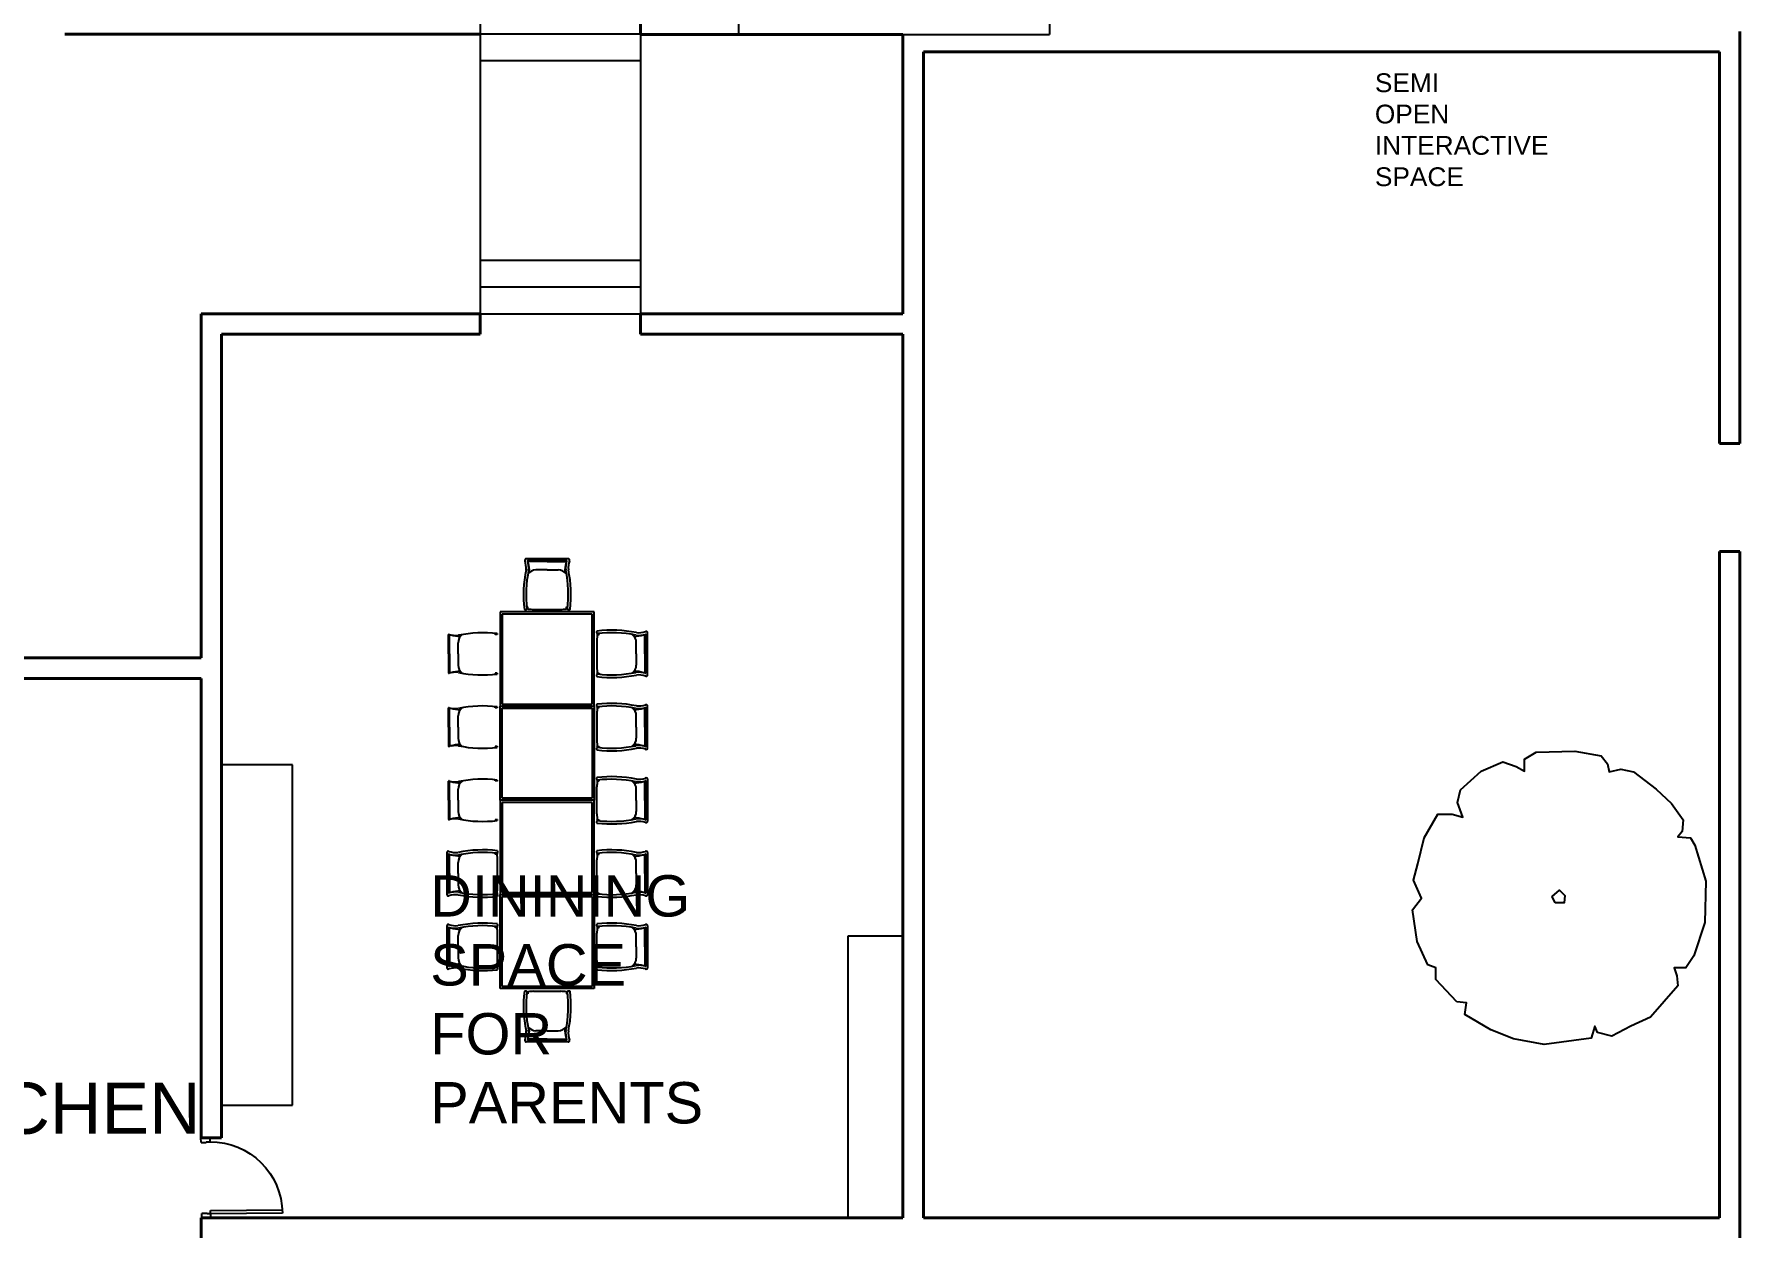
# Model space of a CAD drawing. Header units: metres. Extents: x 9 to 942, y 34 to 176.
# Drawn here: x 238.13 to 257.35, y 64.77 to 78.22 of the extents above; entities that cross this region are included whole.
import ezdxf

# ---------------------------------------------------------------- set-up
doc = ezdxf.new("R2010")
doc.units = ezdxf.units.M
doc.header["$LTSCALE"] = 0.01
doc.header["$MEASUREMENT"] = 0
for name, color, linetype in [('door space', 1, 'Continuous'), ('ELEVATION', 4, 'Continuous'), ('FURNITURE', 130, 'Continuous'), ('INBUILD', 81, 'Continuous'), ('STAIR', 231, 'Continuous'), ('TEXT', 141, 'Continuous'), ('WINDOW', 10, 'Continuous')]:
    doc.layers.add(name, color=color, linetype=linetype)
doc.layers.add('WALL', color=2, linetype='Continuous', lineweight=40)
doc.styles.get("Standard").update_dxf_attribs({"font": 'arial.ttf'})

# ---------------------------------------------------------------- blocks, each defined once
blk = doc.blocks.new('Simple tree 13_cad-block.com')
at = {"color": 0}
for points in [[(-1468, -1499), (-1766, -1175), (-1766, -1008), (-1883, -968), (-2037, -632), (-2103, -179), (-1973, -11), (-2089, 248), (-2025, 481), (-1935, 856), (-1740, 1192), (-1534, 1192), (-1378, 1153), (-1456, 1360), (-1416, 1541), (-1119, 1813), (-809, 1943), (-615, 1878), (-498, 1813), (-498, 1981), (-330, 2085), (227, 2098), (602, 2033), (692, 1917), (718, 1800), (886, 1839), (1068, 1800), (1391, 1555), (1611, 1348), (1779, 1115), (1766, 946), (1701, 868), (1883, 856), (1948, 752), (2102, 235), (2090, -361), (1934, -839), (1818, -1008), (1649, -1008), (1689, -1124), (1701, -1266), (1313, -1719), (1028, -1848), (757, -1991), (550, -1939), (511, -1848), (459, -2017), (-214, -2107), (-653, -2029), (-977, -1900), (-1352, -1681), (-1326, -1512)], [(-58, -76), (-97, 15), (6, 105), (84, 28), (71, -76)]]:
    blk.add_lwpolyline(points, close=True, dxfattribs=at)

msp = doc.modelspace()

# ---------------------------------------------------------------- linework, layer by layer
for p, q in [((257.353, 73.61), (257.353, 78.023)), ((257.123, 72.392), (257.123, 72.392)), ((257.123, 72.392), (257.123, 72.392))]:
    msp.add_line(p, q)
at = {"layer": 'Defpoints'}
msp.add_line((257.352, 78.254), (257.353, 78.023), dxfattribs=at)
at = {"layer": 'door space'}
for p, q in [((240.008, 65.781), (240.108, 65.782)), ((240.009, 65.731), (240.008, 65.781)), ((240.108, 65.782), (240.109, 65.737)), ((240.009, 65.731), (240.069, 65.731)), ((240.069, 65.736), (240.109, 65.737)), ((240.069, 65.736), (240.069, 65.731)), ((240.017, 64.881), (240.017, 64.931)), ((240.077, 64.931), (240.017, 64.931)), ((240.117, 64.882), (240.017, 64.881)), ((240.077, 64.931), (240.077, 64.926)), ((240.117, 64.927), (240.077, 64.926)), ((240.116, 64.962), (240.926, 64.97)), ((240.117, 64.927), (240.116, 64.962)), ((240.927, 64.935), (240.117, 64.927)), ((240.117, 64.927), (240.117, 64.882))]:
    msp.add_line(p, q, dxfattribs=at)
at = {"layer": 'door space', "extrusion": (0, 0, -1)}
msp.add_ellipse((240.117, 64.927), major_axis=(0.578, -0.567), ratio=1, start_param=3.926991, end_param=5.497787, dxfattribs=at)
at = {"layer": 'ELEVATION'}
for p, q in [((243.156, 78.499), (243.156, 75.071)), ((244.963, 78.223), (244.963, 75.071)), ((240.239, 66.152), (240.237, 66.152)), ((247.149, 64.882), (247.149, 64.881))]:
    msp.add_line(p, q, dxfattribs=at)
at = {"layer": 'FURNITURE'}
for p, q in [((244.148, 72.31), (243.674, 72.31)), ((243.91, 72.29), (243.694, 72.29)), ((243.91, 72.29), (244.127, 72.29)), ((243.91, 72.28), (243.694, 72.28)), ((243.91, 72.279), (243.694, 72.279)), ((243.91, 72.183), (243.784, 72.183)), ((243.91, 72.28), (244.127, 72.28)), ((243.91, 72.279), (244.127, 72.279)), ((243.91, 72.183), (244.036, 72.183)), ((244.441, 71.71), (243.38, 71.71)), ((243.38, 71.71), (243.38, 70.648)), ((243.691, 71.766), (243.68, 71.766)), ((243.691, 71.766), (243.681, 71.761)), ((243.693, 71.743), (243.691, 71.766)), ((243.757, 71.739), (243.911, 71.739)), ((243.911, 71.739), (244.064, 71.739)), ((244.127, 71.743), (244.129, 71.766)), ((244.129, 71.766), (244.14, 71.766)), ((244.129, 71.766), (244.14, 71.761)), ((244.441, 70.648), (244.441, 71.71)), ((244.418, 71.686), (243.403, 71.686)), ((243.403, 71.686), (243.403, 70.672)), ((244.418, 70.672), (244.418, 71.686)), ((242.8, 71.238), (242.8, 71.454)), ((242.81, 71.238), (242.81, 71.454)), ((242.811, 71.238), (242.811, 71.454)), ((242.906, 71.238), (242.906, 71.363)), ((243.323, 71.456), (243.323, 71.468)), ((243.323, 71.456), (243.328, 71.467)), ((243.346, 71.454), (243.323, 71.456)), ((244.471, 71.391), (244.471, 71.238)), ((244.475, 71.455), (244.498, 71.457)), ((244.498, 71.457), (244.493, 71.468)), ((244.498, 71.457), (244.498, 71.469)), ((244.915, 71.238), (244.915, 71.364)), ((245.011, 71.238), (245.011, 71.455)), ((245.012, 71.238), (245.012, 71.455)), ((245.021, 71.238), (245.021, 71.455)), ((245.041, 71.001), (245.041, 71.475)), ((242.8, 71.238), (242.8, 71.021)), ((242.81, 71.238), (242.81, 71.021)), ((242.811, 71.238), (242.811, 71.021)), ((242.906, 71.238), (242.906, 71.112)), ((244.471, 71.238), (244.471, 71.085)), ((244.915, 71.238), (244.915, 71.112)), ((245.011, 71.238), (245.011, 71.022)), ((245.012, 71.238), (245.012, 71.022)), ((245.021, 71.238), (245.021, 71.022)), ((243.346, 71.021), (243.323, 71.019)), ((243.323, 71.019), (243.328, 71.008)), ((243.323, 71.019), (243.323, 71.007)), ((244.475, 71.021), (244.498, 71.019)), ((244.498, 71.019), (244.493, 71.009)), ((244.498, 71.019), (244.498, 71.008)), ((242.8, 70.412), (242.8, 70.629)), ((242.81, 70.412), (242.81, 70.628)), ((242.811, 70.412), (242.811, 70.628)), ((243.323, 70.631), (243.323, 70.642)), ((243.323, 70.631), (243.328, 70.642)), ((243.346, 70.629), (243.323, 70.631)), ((243.38, 70.648), (244.441, 70.648)), ((243.38, 69.587), (243.38, 70.648)), ((243.38, 70.648), (244.441, 70.648)), ((243.403, 70.672), (244.418, 70.672)), ((243.403, 69.61), (243.403, 70.625)), ((243.403, 70.625), (244.418, 70.625)), ((244.418, 70.625), (244.418, 69.61)), ((244.441, 70.648), (244.441, 69.587)), ((244.471, 70.566), (244.471, 70.412)), ((244.475, 70.63), (244.498, 70.632)), ((244.498, 70.632), (244.493, 70.642)), ((244.498, 70.632), (244.498, 70.643)), ((245.011, 70.413), (245.011, 70.629)), ((245.012, 70.413), (245.012, 70.629)), ((245.021, 70.413), (245.021, 70.629)), ((245.041, 70.175), (245.041, 70.649)), ((242.8, 70.412), (242.8, 70.195)), ((242.81, 70.412), (242.81, 70.196)), ((242.811, 70.412), (242.811, 70.196)), ((242.906, 70.412), (242.906, 70.538)), ((242.906, 70.412), (242.906, 70.286)), ((244.471, 70.412), (244.471, 70.259)), ((244.915, 70.413), (244.915, 70.539)), ((244.915, 70.413), (244.915, 70.287)), ((245.011, 70.413), (245.011, 70.196)), ((245.012, 70.413), (245.012, 70.196)), ((245.021, 70.413), (245.021, 70.196)), ((243.346, 70.195), (243.323, 70.193)), ((243.323, 70.193), (243.328, 70.182)), ((243.323, 70.193), (243.323, 70.182)), ((244.475, 70.196), (244.498, 70.194)), ((244.498, 70.194), (244.493, 70.183)), ((244.498, 70.194), (244.498, 70.182)), ((242.8, 69.587), (242.8, 69.804)), ((242.81, 69.587), (242.81, 69.803)), ((242.811, 69.587), (242.811, 69.803)), ((243.323, 69.806), (243.328, 69.817)), ((243.323, 69.806), (243.323, 69.817)), ((243.346, 69.804), (243.323, 69.806)), ((244.475, 69.803), (244.498, 69.805)), ((244.498, 69.805), (244.493, 69.816)), ((244.498, 69.805), (244.498, 69.817)), ((245.011, 69.586), (245.011, 69.803)), ((245.012, 69.586), (245.012, 69.803)), ((245.021, 69.586), (245.021, 69.803)), ((245.041, 69.824), (245.041, 69.35)), ((242.906, 69.587), (242.906, 69.713)), ((244.418, 69.61), (243.403, 69.61)), ((244.471, 69.587), (244.471, 69.74)), ((244.915, 69.586), (244.915, 69.712)), ((242.8, 69.587), (242.8, 69.37)), ((242.81, 69.587), (242.81, 69.371)), ((242.811, 69.587), (242.811, 69.371)), ((242.906, 69.587), (242.906, 69.461)), ((244.441, 69.587), (243.38, 69.587)), ((244.441, 69.587), (243.38, 69.587)), ((243.38, 69.587), (243.38, 68.525)), ((244.418, 69.563), (243.403, 69.563)), ((243.403, 69.563), (243.403, 68.549)), ((244.418, 68.549), (244.418, 69.563)), ((244.441, 68.525), (244.441, 69.587)), ((244.471, 69.433), (244.471, 69.587)), ((244.915, 69.586), (244.915, 69.46)), ((245.011, 69.586), (245.011, 69.37)), ((245.012, 69.586), (245.012, 69.37)), ((245.021, 69.586), (245.021, 69.37)), ((243.346, 69.37), (243.323, 69.368)), ((243.323, 69.368), (243.323, 69.357)), ((243.323, 69.368), (243.328, 69.357)), ((244.475, 69.37), (244.498, 69.367)), ((244.498, 69.367), (244.493, 69.357)), ((244.498, 69.367), (244.498, 69.356)), ((242.78, 68.998), (242.78, 68.524)), ((242.8, 68.761), (242.8, 68.978)), ((242.81, 68.761), (242.81, 68.978)), ((242.811, 68.761), (242.811, 68.978)), ((242.906, 68.761), (242.906, 68.887)), ((243.323, 68.98), (243.323, 68.992)), ((243.323, 68.98), (243.328, 68.991)), ((243.346, 68.978), (243.323, 68.98)), ((243.35, 68.761), (243.35, 68.915)), ((244.471, 68.761), (244.471, 68.915)), ((244.475, 68.978), (244.498, 68.98)), ((244.498, 68.98), (244.493, 68.99)), ((244.498, 68.98), (244.498, 68.991)), ((244.915, 68.761), (244.915, 68.887)), ((245.011, 68.761), (245.011, 68.977)), ((245.012, 68.761), (245.012, 68.977)), ((245.021, 68.761), (245.021, 68.977)), ((245.041, 68.998), (245.041, 68.524)), ((242.8, 68.761), (242.8, 68.545)), ((242.81, 68.761), (242.81, 68.545)), ((242.811, 68.761), (242.811, 68.545)), ((242.906, 68.761), (242.906, 68.636)), ((243.35, 68.608), (243.35, 68.761)), ((244.471, 68.608), (244.471, 68.761)), ((244.915, 68.761), (244.915, 68.635)), ((245.011, 68.761), (245.011, 68.544)), ((245.012, 68.761), (245.012, 68.544)), ((245.021, 68.761), (245.021, 68.544)), ((243.346, 68.545), (243.323, 68.543)), ((243.323, 68.543), (243.323, 68.531)), ((243.323, 68.543), (243.328, 68.532)), ((243.38, 67.464), (243.38, 68.525)), ((243.38, 68.525), (244.441, 68.525)), ((243.38, 68.525), (244.441, 68.525)), ((243.403, 68.549), (244.418, 68.549)), ((243.403, 67.487), (243.403, 68.502)), ((243.403, 68.502), (244.418, 68.502)), ((244.418, 68.502), (244.418, 67.487)), ((244.441, 68.525), (244.441, 67.464)), ((244.475, 68.544), (244.498, 68.542)), ((244.498, 68.542), (244.493, 68.531)), ((244.498, 68.542), (244.498, 68.531)), ((242.78, 68.172), (242.78, 67.699)), ((242.8, 67.936), (242.8, 68.153)), ((242.81, 67.936), (242.81, 68.152)), ((242.811, 67.936), (242.811, 68.152)), ((242.906, 67.936), (242.906, 68.062)), ((243.323, 68.155), (243.328, 68.166)), ((243.323, 68.155), (243.323, 68.166)), ((243.346, 68.153), (243.323, 68.155)), ((243.35, 67.936), (243.35, 68.089)), ((244.471, 67.936), (244.471, 68.089)), ((244.475, 68.152), (244.498, 68.154)), ((244.498, 68.154), (244.493, 68.165)), ((244.498, 68.154), (244.498, 68.165)), ((244.915, 67.935), (244.915, 68.061)), ((245.011, 67.935), (245.011, 68.151)), ((245.012, 67.935), (245.012, 68.151)), ((245.021, 67.935), (245.021, 68.152)), ((245.041, 68.172), (245.041, 67.699)), ((242.8, 67.936), (242.8, 67.719)), ((242.81, 67.936), (242.81, 67.72)), ((242.811, 67.936), (242.811, 67.72)), ((242.906, 67.936), (242.906, 67.81)), ((243.35, 67.782), (243.35, 67.936)), ((244.471, 67.782), (244.471, 67.936)), ((244.915, 67.935), (244.915, 67.809)), ((245.011, 67.935), (245.011, 67.719)), ((245.012, 67.935), (245.012, 67.719)), ((245.021, 67.935), (245.021, 67.718)), ((243.346, 67.719), (243.323, 67.717)), ((243.323, 67.717), (243.323, 67.706)), ((243.323, 67.717), (243.328, 67.706)), ((244.475, 67.718), (244.498, 67.716)), ((244.498, 67.716), (244.493, 67.705)), ((244.498, 67.716), (244.498, 67.705)), ((244.418, 67.487), (243.403, 67.487)), ((244.441, 67.464), (243.38, 67.464)), ((243.691, 67.407), (243.68, 67.407)), ((243.691, 67.407), (243.681, 67.412)), ((243.693, 67.43), (243.691, 67.407)), ((243.757, 67.434), (243.911, 67.434)), ((243.911, 67.434), (244.064, 67.434)), ((244.127, 67.43), (244.129, 67.407)), ((244.129, 67.407), (244.14, 67.412)), ((244.129, 67.407), (244.14, 67.407)), ((243.91, 66.99), (243.784, 66.99)), ((243.91, 66.99), (244.036, 66.99)), ((244.148, 66.864), (243.674, 66.864)), ((243.91, 66.894), (243.694, 66.894)), ((243.91, 66.893), (243.694, 66.893)), ((243.91, 66.884), (243.694, 66.884)), ((243.91, 66.894), (244.127, 66.894)), ((243.91, 66.893), (244.127, 66.893)), ((243.91, 66.884), (244.127, 66.884))]:
    msp.add_line(p, q, dxfattribs=at)
for centre, radius, start, end in [((243.674, 72.295), 0.0149, 89.8292, 211.4999), ((243.418, 72.208), 0.255, 354.5513, 17.9661), ((243.694, 72.287), 0.00285, 100.345, 201.3742), ((243.418, 72.208), 0.284, 354.5513, 15.9626), ((244.402, 72.208), 0.284, 164.0374, 185.4487), ((244.126, 72.287), 0.00285, 338.6258, 79.655), ((244.148, 72.295), 0.0149, 328.5001, 90.1708), ((244.403, 72.208), 0.255, 162.0339, 185.4487), ((245.037, 71.905), 1.393, 168.4357, 186.8363), ((245.035, 71.905), 1.362, 168.4357, 186.8363), ((243.694, 72.279), 0.000855, 87.3762, 197.5208), ((243.694, 72.279), 0.000511, 71.7715, 189.2202), ((243.785, 72.068), 0.115, 90.5164, 143.1927), ((243.34, 72.151), 0.374, 1.1591, 17.5641), ((244.035, 72.068), 0.115, 36.8073, 89.4836), ((244.481, 72.151), 0.374, 162.4359, 178.8409), ((242.786, 71.905), 1.362, 353.1637, 11.5643), ((244.127, 72.279), 0.000855, 342.4792, 92.6238), ((244.127, 72.279), 0.000511, 350.7798, 108.2285), ((242.785, 71.905), 1.393, 353.1637, 11.5643), ((243.666, 71.763), 0.0262, 243.1961, 310.4764), ((243.689, 71.73), 0.0142, 71.7536, 116.5375), ((243.689, 71.73), 0.0142, 71.7536, 116.5375), ((243.763, 72.306), 0.567, 262.9704, 269.4301), ((244.058, 72.306), 0.567, 270.5699, 277.0296), ((244.132, 71.73), 0.0142, 63.4625, 108.2464), ((244.132, 71.73), 0.0142, 63.4625, 108.2464), ((244.156, 71.763), 0.0262, 229.5236, 296.8039), ((242.803, 71.454), 0.00285, 68.6258, 169.655), ((242.882, 71.73), 0.284, 254.0374, 275.4487), ((242.81, 71.454), 0.000855, 72.4792, 182.6238), ((242.811, 71.454), 0.000511, 80.7798, 198.2285), ((242.938, 71.808), 0.374, 252.4359, 268.8409), ((243.022, 71.362), 0.115, 126.8073, 179.4836), ((243.185, 70.113), 1.362, 83.1637, 101.5643), ((243.36, 71.459), 0.0142, 153.4625, 198.2464), ((244.494, 71.483), 0.0262, 153.1961, 220.4764), ((244.637, 70.112), 1.393, 78.4357, 96.8363), ((245.038, 71.386), 0.567, 172.9704, 179.4301), ((244.636, 70.114), 1.362, 78.4357, 96.8363), ((244.462, 71.459), 0.0142, 341.7536, 26.5375), ((244.462, 71.46), 0.0142, 341.7536, 26.5375), ((244.8, 71.363), 0.115, 0.5164, 53.1927), ((244.883, 71.809), 0.374, 271.1591, 287.5641), ((244.939, 71.73), 0.284, 264.5513, 285.9626), ((244.94, 71.731), 0.255, 264.5513, 287.9661), ((245.01, 71.455), 0.000511, 341.7715, 99.2202), ((245.011, 71.455), 0.000855, 357.3762, 107.5208), ((245.019, 71.454), 0.00285, 10.345, 111.3742), ((245.027, 71.475), 0.0149, 359.8292, 121.4999), ((242.803, 71.021), 0.00285, 190.345, 291.3742), ((242.882, 70.746), 0.284, 84.5513, 105.9626), ((242.81, 71.021), 0.000855, 177.3762, 287.5208), ((242.811, 71.021), 0.000511, 161.7715, 279.2202), ((242.938, 70.667), 0.374, 91.1591, 107.5641), ((243.022, 71.113), 0.115, 180.5164, 233.1927), ((243.185, 72.362), 1.362, 258.4357, 276.8363), ((243.36, 71.016), 0.0142, 161.7536, 206.5375), ((244.494, 70.993), 0.0262, 139.5236, 206.8039), ((245.038, 71.09), 0.567, 180.5699, 187.0296), ((244.637, 72.364), 1.393, 263.1637, 281.5643), ((244.636, 72.363), 1.362, 263.1637, 281.5643), ((244.462, 71.016), 0.0142, 333.4625, 18.2464), ((244.462, 71.017), 0.0142, 333.4625, 18.2464), ((244.8, 71.113), 0.115, 306.8073, 359.4836), ((244.883, 70.668), 0.374, 72.4359, 88.8409), ((244.939, 70.746), 0.284, 74.0374, 95.4487), ((244.94, 70.745), 0.255, 72.0339, 95.4487), ((245.01, 71.022), 0.000511, 260.7798, 18.2285), ((245.011, 71.022), 0.000855, 252.4792, 2.6238), ((245.019, 71.022), 0.00285, 248.6258, 349.655), ((245.027, 71.001), 0.0149, 238.5001, 0.1708), ((242.803, 70.628), 0.00285, 68.6258, 169.655), ((242.882, 70.904), 0.284, 254.0374, 275.4487), ((242.81, 70.628), 0.000855, 72.4792, 182.6238), ((242.811, 70.628), 0.000511, 80.7798, 198.2285), ((242.938, 70.982), 0.374, 252.4359, 268.8409), ((243.022, 70.537), 0.115, 126.8073, 179.4836), ((243.185, 69.288), 1.362, 83.1637, 101.5643), ((243.36, 70.633), 0.0142, 153.4625, 198.2464), ((244.494, 70.657), 0.0262, 153.1961, 220.4764), ((244.637, 69.286), 1.393, 78.4357, 96.8363), ((245.038, 70.56), 0.567, 172.9704, 179.4301), ((244.636, 69.288), 1.362, 78.4357, 96.8363), ((244.462, 70.634), 0.0142, 341.7536, 26.5375), ((244.462, 70.634), 0.0142, 341.7536, 26.5375), ((244.8, 70.538), 0.115, 0.5164, 53.1927), ((244.883, 70.983), 0.374, 271.1591, 287.5641), ((244.939, 70.905), 0.284, 264.5513, 285.9626), ((244.94, 70.905), 0.255, 264.5513, 287.9661), ((245.01, 70.629), 0.000511, 341.7715, 99.2202), ((245.011, 70.629), 0.000855, 357.3762, 107.5208), ((245.019, 70.629), 0.00285, 10.345, 111.3742), ((245.027, 70.649), 0.0149, 359.8292, 121.4999), ((242.803, 70.196), 0.00285, 190.345, 291.3742), ((242.882, 69.92), 0.284, 84.5513, 105.9626), ((242.81, 70.196), 0.000855, 177.3762, 287.5208), ((242.811, 70.195), 0.000511, 161.7715, 279.2202), ((242.938, 69.842), 0.374, 91.1591, 107.5641), ((243.022, 70.287), 0.115, 180.5164, 233.1927), ((243.185, 71.536), 1.362, 258.4357, 276.8363), ((243.36, 70.191), 0.0142, 161.7536, 206.5375), ((244.494, 70.167), 0.0262, 139.5236, 206.8039), ((245.038, 70.265), 0.567, 180.5699, 187.0296), ((244.637, 71.538), 1.393, 263.1637, 281.5643), ((244.636, 71.537), 1.362, 263.1637, 281.5643), ((244.462, 70.191), 0.0142, 333.4625, 18.2464), ((244.462, 70.191), 0.0142, 333.4625, 18.2464), ((244.8, 70.288), 0.115, 306.8073, 359.4836), ((244.883, 69.842), 0.374, 72.4359, 88.8409), ((244.939, 69.921), 0.284, 74.0374, 95.4487), ((244.94, 69.92), 0.255, 72.0339, 95.4487), ((245.01, 70.196), 0.000511, 260.7798, 18.2285), ((245.011, 70.196), 0.000855, 252.4792, 2.6238), ((245.019, 70.196), 0.00285, 248.6258, 349.655), ((245.027, 70.175), 0.0149, 238.5001, 0.1708), ((242.803, 69.803), 0.00285, 68.6258, 169.655), ((242.882, 70.079), 0.284, 254.0374, 275.4487), ((242.81, 69.803), 0.000855, 72.4792, 182.6238), ((242.811, 69.804), 0.000511, 80.7798, 198.2285), ((242.938, 70.157), 0.374, 252.4359, 268.8409), ((243.022, 69.712), 0.115, 126.8073, 179.4836), ((243.185, 68.463), 1.362, 83.1637, 101.5643), ((243.36, 69.808), 0.0142, 153.4625, 198.2464), ((244.494, 69.832), 0.0262, 153.1961, 220.4764), ((244.637, 68.461), 1.393, 78.4357, 96.8363), ((245.038, 69.734), 0.567, 172.9704, 179.4301), ((244.636, 68.462), 1.362, 78.4357, 96.8363), ((244.462, 69.808), 0.0142, 341.7536, 26.5375), ((244.462, 69.808), 0.0142, 341.7536, 26.5375), ((244.8, 69.711), 0.115, 0.5164, 53.1927), ((244.883, 70.157), 0.374, 271.1591, 287.5641), ((244.939, 70.078), 0.284, 264.5513, 285.9626), ((244.94, 70.079), 0.255, 264.5513, 287.9661), ((245.01, 69.803), 0.000511, 341.7715, 99.2202), ((245.011, 69.803), 0.000855, 357.3762, 107.5208), ((245.019, 69.803), 0.00285, 10.345, 111.3742), ((245.027, 69.824), 0.0149, 359.8292, 121.4999), ((243.022, 69.462), 0.115, 180.5164, 233.1927), ((245.038, 69.439), 0.567, 180.5699, 187.0296), ((244.8, 69.461), 0.115, 306.8073, 359.4836), ((242.803, 69.371), 0.00285, 190.345, 291.3742), ((242.882, 69.095), 0.284, 84.5513, 105.9626), ((242.81, 69.371), 0.000855, 177.3762, 287.5208), ((242.811, 69.371), 0.000511, 161.7715, 279.2202), ((242.938, 69.017), 0.374, 91.1591, 107.5641), ((243.185, 70.711), 1.362, 258.4357, 276.8363), ((243.36, 69.366), 0.0142, 161.7536, 206.5375), ((244.494, 69.342), 0.0262, 139.5236, 206.8039), ((244.637, 70.713), 1.393, 263.1637, 281.5643), ((244.636, 70.711), 1.362, 263.1637, 281.5643), ((244.462, 69.365), 0.0142, 333.4625, 18.2464), ((244.462, 69.365), 0.0142, 333.4625, 18.2464), ((244.883, 69.016), 0.374, 72.4359, 88.8409), ((244.939, 69.094), 0.284, 74.0374, 95.4487), ((244.94, 69.094), 0.255, 72.0339, 95.4487), ((245.01, 69.37), 0.000511, 260.7798, 18.2285), ((245.011, 69.37), 0.000855, 252.4792, 2.6238), ((245.019, 69.37), 0.00285, 248.6258, 349.655), ((245.027, 69.35), 0.0149, 238.5001, 0.1708), ((243.185, 67.635), 1.393, 83.1637, 101.5643), ((243.327, 69.006), 0.0262, 319.5236, 26.8039), ((244.494, 69.006), 0.0262, 153.1961, 220.4764), ((244.637, 67.635), 1.393, 78.4357, 96.8363), ((242.795, 68.998), 0.0149, 58.5001, 180.1708), ((242.803, 68.978), 0.00285, 68.6258, 169.655), ((242.881, 69.254), 0.255, 252.0339, 275.4487), ((242.882, 69.253), 0.284, 254.0374, 275.4487), ((242.81, 68.978), 0.000855, 72.4792, 182.6238), ((242.811, 68.978), 0.000511, 80.7798, 198.2285), ((242.938, 69.332), 0.374, 252.4359, 268.8409), ((243.022, 68.886), 0.115, 126.8073, 179.4836), ((243.185, 67.637), 1.362, 83.1637, 101.5643), ((243.36, 68.983), 0.0142, 153.4625, 198.2464), ((243.36, 68.983), 0.0142, 153.4625, 198.2464), ((242.783, 68.909), 0.567, 0.5699, 7.0296), ((245.038, 68.909), 0.567, 172.9704, 179.4301), ((244.636, 67.636), 1.362, 78.4357, 96.8363), ((244.462, 68.983), 0.0142, 341.7536, 26.5375), ((244.462, 68.982), 0.0142, 341.7536, 26.5375), ((244.8, 68.886), 0.115, 0.5164, 53.1927), ((244.883, 69.331), 0.374, 271.1591, 287.5641), ((244.939, 69.253), 0.284, 264.5513, 285.9626), ((244.94, 69.254), 0.255, 264.5513, 287.9661), ((245.01, 68.977), 0.000511, 341.7715, 99.2202), ((245.011, 68.977), 0.000855, 357.3762, 107.5208), ((245.019, 68.977), 0.00285, 10.345, 111.3742), ((245.027, 68.998), 0.0149, 359.8292, 121.4999), ((243.022, 68.637), 0.115, 180.5164, 233.1927), ((244.8, 68.636), 0.115, 306.8073, 359.4836), ((242.795, 68.524), 0.0149, 179.8292, 301.4999), ((242.803, 68.545), 0.00285, 190.345, 291.3742), ((242.881, 68.268), 0.255, 84.5513, 107.9661), ((242.882, 68.27), 0.284, 84.5513, 105.9626), ((242.81, 68.545), 0.000855, 177.3762, 287.5208), ((242.811, 68.545), 0.000511, 161.7715, 279.2202), ((242.938, 68.191), 0.374, 91.1591, 107.5641), ((243.185, 69.887), 1.393, 258.4357, 276.8363), ((243.185, 69.886), 1.362, 258.4357, 276.8363), ((243.36, 68.54), 0.0142, 161.7536, 206.5375), ((243.36, 68.54), 0.0142, 161.7536, 206.5375), ((242.783, 68.613), 0.567, 352.9704, 359.4301), ((243.327, 68.516), 0.0262, 333.1961, 40.4764), ((244.494, 68.516), 0.0262, 139.5236, 206.8039), ((245.038, 68.613), 0.567, 180.5699, 187.0296), ((244.637, 69.887), 1.393, 263.1637, 281.5643), ((244.636, 69.885), 1.362, 263.1637, 281.5643), ((244.462, 68.54), 0.0142, 333.4625, 18.2464), ((244.462, 68.539), 0.0142, 333.4625, 18.2464), ((244.883, 68.19), 0.374, 72.4359, 88.8409), ((244.939, 68.269), 0.284, 74.0374, 95.4487), ((244.94, 68.268), 0.255, 72.0339, 95.4487), ((245.01, 68.544), 0.000511, 260.7798, 18.2285), ((245.011, 68.544), 0.000855, 252.4792, 2.6238), ((245.019, 68.545), 0.00285, 248.6258, 349.655), ((245.027, 68.524), 0.0149, 238.5001, 0.1708), ((242.795, 68.173), 0.0149, 58.5001, 180.1708), ((242.803, 68.152), 0.00285, 68.6258, 169.655), ((242.881, 68.428), 0.255, 252.0339, 275.4487), ((242.882, 68.428), 0.284, 254.0374, 275.4487), ((242.81, 68.152), 0.000855, 72.4792, 182.6238), ((242.811, 68.152), 0.000511, 80.7798, 198.2285), ((242.938, 68.506), 0.374, 252.4359, 268.8409), ((243.185, 66.81), 1.393, 83.1637, 101.5643), ((243.022, 68.061), 0.115, 126.8073, 179.4836), ((243.185, 66.812), 1.362, 83.1637, 101.5643), ((243.36, 68.157), 0.0142, 153.4625, 198.2464), ((243.36, 68.157), 0.0142, 153.4625, 198.2464), ((242.783, 68.083), 0.567, 0.5699, 7.0296), ((243.327, 68.18), 0.0262, 319.5236, 26.8039), ((244.494, 68.18), 0.0262, 153.1961, 220.4764), ((244.637, 66.81), 1.393, 78.4357, 96.8363), ((245.038, 68.083), 0.567, 172.9704, 179.4301), ((244.636, 66.811), 1.362, 78.4357, 96.8363), ((244.462, 68.156), 0.0142, 341.7536, 26.5375), ((244.462, 68.157), 0.0142, 341.7536, 26.5375), ((244.8, 68.06), 0.115, 0.5164, 53.1927), ((244.883, 68.506), 0.374, 271.1591, 287.5641), ((244.939, 68.427), 0.284, 264.5513, 285.9626), ((244.94, 68.428), 0.255, 264.5513, 287.9661), ((245.01, 68.152), 0.000511, 341.7715, 99.2202), ((245.011, 68.151), 0.000855, 357.3762, 107.5208), ((245.019, 68.151), 0.00285, 10.345, 111.3742), ((245.027, 68.173), 0.0149, 359.8292, 121.4999), ((242.795, 67.699), 0.0149, 179.8292, 301.4999), ((242.803, 67.72), 0.00285, 190.345, 291.3742), ((242.881, 67.443), 0.255, 84.5513, 107.9661), ((242.882, 67.444), 0.284, 84.5513, 105.9626), ((242.81, 67.72), 0.000855, 177.3762, 287.5208), ((242.811, 67.719), 0.000511, 161.7715, 279.2202), ((242.938, 67.366), 0.374, 91.1591, 107.5641), ((243.185, 69.061), 1.393, 258.4357, 276.8363), ((243.022, 67.811), 0.115, 180.5164, 233.1927), ((243.185, 69.06), 1.362, 258.4357, 276.8363), ((243.36, 67.715), 0.0142, 161.7536, 206.5375), ((243.36, 67.714), 0.0142, 161.7536, 206.5375), ((242.783, 67.788), 0.567, 352.9704, 359.4301), ((243.327, 67.691), 0.0262, 333.1961, 40.4764), ((244.494, 67.691), 0.0262, 139.5236, 206.8039), ((245.038, 67.788), 0.567, 180.5699, 187.0296), ((244.637, 69.061), 1.393, 263.1637, 281.5643), ((244.636, 69.059), 1.362, 263.1637, 281.5643), ((244.462, 67.714), 0.0142, 333.4625, 18.2464), ((244.462, 67.714), 0.0142, 333.4625, 18.2464), ((244.8, 67.81), 0.115, 306.8073, 359.4836), ((244.883, 67.365), 0.374, 72.4359, 88.8409), ((244.939, 67.443), 0.284, 74.0374, 95.4487), ((244.94, 67.443), 0.255, 72.0339, 95.4487), ((245.01, 67.719), 0.000511, 260.7798, 18.2285), ((245.011, 67.719), 0.000855, 252.4792, 2.6238), ((245.019, 67.719), 0.00285, 248.6258, 349.655), ((245.027, 67.699), 0.0149, 238.5001, 0.1708), ((245.037, 67.269), 1.393, 173.1637, 191.5643), ((243.666, 67.411), 0.0262, 49.5236, 116.8039), ((245.035, 67.269), 1.362, 173.1637, 191.5643), ((243.689, 67.444), 0.0142, 243.4625, 288.2464), ((243.689, 67.444), 0.0142, 243.4625, 288.2464), ((243.763, 66.867), 0.567, 90.5699, 97.0296), ((244.058, 66.867), 0.567, 82.9704, 89.4301), ((242.786, 67.269), 1.362, 348.4357, 6.8363), ((244.132, 67.444), 0.0142, 251.7536, 296.5375), ((244.132, 67.444), 0.0142, 251.7536, 296.5375), ((244.156, 67.411), 0.0262, 63.1961, 130.4764), ((242.785, 67.269), 1.393, 348.4357, 6.8363), ((243.418, 66.965), 0.255, 342.0339, 5.4487), ((243.418, 66.966), 0.284, 344.0374, 5.4487), ((243.785, 67.105), 0.115, 216.8073, 269.4836), ((243.34, 67.022), 0.374, 342.4359, 358.8409), ((244.035, 67.105), 0.115, 270.5164, 323.1927), ((244.481, 67.022), 0.374, 181.1591, 197.5641), ((244.402, 66.966), 0.284, 174.5513, 195.9626), ((244.403, 66.965), 0.255, 174.5513, 197.9661), ((243.674, 66.879), 0.0149, 148.5001, 270.1708), ((243.694, 66.887), 0.00285, 158.6258, 259.655), ((243.694, 66.894), 0.000855, 162.4792, 272.6238), ((243.694, 66.895), 0.000511, 170.7798, 288.2285), ((244.127, 66.894), 0.000855, 267.3762, 17.5208), ((244.127, 66.895), 0.000511, 251.7715, 9.2202), ((244.126, 66.887), 0.00285, 280.345, 21.3742), ((244.148, 66.879), 0.0149, 269.8292, 31.4999)]:
    msp.add_arc(centre, radius, start, end, dxfattribs=at)
at = {"layer": 'INBUILD'}
for p, q in [((241.039, 69.988), (240.239, 69.988)), ((241.039, 66.152), (241.039, 69.988)), ((247.899, 68.055), (247.299, 68.055)), ((247.899, 68.055), (247.299, 68.055)), ((247.899, 68.055), (247.299, 68.055)), ((247.299, 68.055), (247.299, 64.882)), ((240.239, 66.152), (241.039, 66.152))]:
    msp.add_line(p, q, dxfattribs=at)
at = {"layer": 'STAIR'}
for p, q in [((244.963, 78.223), (243.156, 78.223)), ((244.963, 77.923), (243.156, 77.923)), ((244.963, 75.671), (243.156, 75.671)), ((244.963, 75.371), (243.156, 75.371)), ((243.156, 75.071), (244.963, 75.071))]:
    msp.add_line(p, q, dxfattribs=at)
at = {"layer": 'WALL'}
for p, q in [((244.963, 78.453), (244.963, 78.223)), ((257.353, 78.253), (257.353, 73.61)), ((243.156, 78.223), (238.476, 78.223)), ((247.92, 78.22), (244.963, 78.22)), ((247.92, 78.22), (247.92, 75.071)), ((248.15, 78.023), (248.15, 64.882)), ((253.893, 78.023), (248.15, 78.023)), ((253.893, 78.023), (257.123, 78.023)), ((257.123, 78.023), (257.123, 73.61)), ((243.156, 75.071), (240.009, 75.071)), ((240.009, 75.071), (240.009, 71.191)), ((243.156, 74.841), (243.156, 75.071)), ((247.92, 75.071), (244.963, 75.071)), ((244.963, 74.841), (244.963, 75.071)), ((243.156, 74.841), (240.239, 74.841)), ((240.239, 74.841), (240.239, 65.782)), ((247.92, 74.841), (244.963, 74.841)), ((247.92, 74.841), (244.963, 74.841)), ((247.92, 74.841), (247.92, 64.882)), ((257.353, 73.61), (257.123, 73.61)), ((257.123, 72.392), (257.123, 64.882)), ((257.123, 72.392), (257.353, 72.392)), ((257.353, 72.392), (257.353, 66.462)), ((240.009, 71.191), (236.148, 71.191)), ((240.009, 70.961), (236.378, 70.961)), ((240.009, 70.961), (240.009, 65.782)), ((257.353, 66.462), (257.353, 64.652)), ((240.009, 65.782), (240.239, 65.782)), ((240.009, 64.882), (247.92, 64.882)), ((240.011, 64.882), (240.011, 64.652)), ((248.15, 64.882), (255.471, 64.882)), ((255.471, 64.882), (257.123, 64.882))]:
    msp.add_line(p, q, dxfattribs=at)
at = {"layer": 'WINDOW'}
for p, q in [((246.072, 78.22), (246.072, 78.45)), ((249.572, 78.45), (249.572, 78.22)), ((246.072, 78.22), (249.572, 78.22))]:
    msp.add_line(p, q, dxfattribs=at)

# ---------------------------------------------------------------- block references
at = {"layer": 'Defpoints', "xscale": 0.0007859523054717703, "yscale": 0.0007859523054717703, "zscale": 0.0007859523054717703}
msp.add_blockref('Simple tree 13_cad-block.com', (255.315, 68.492), dxfattribs=at)

# ---------------------------------------------------------------- texts
at = {"layer": 'TEXT', "attachment_point": 1}
for s, width, gutter_width, insert, char_height in [('SEMI OPEN INTERACTIVE SPACE', 0.07419, 1.059, (253.239, 77.781), 0.21185), ('DININING SPACE FOR PARENTS', 0.21301, 2.331, (242.592, 68.743), 0.46628), ('KITCHEN', 0.38753, 2.88, (236.474, 66.404), 0.5759)]:
    msp.add_mtext_dynamic_manual_height_columns(s, width=width, gutter_width=gutter_width, heights=[0], dxfattribs=dict(at, insert=insert, char_height=char_height))

doc.saveas('drawing.dxf')
